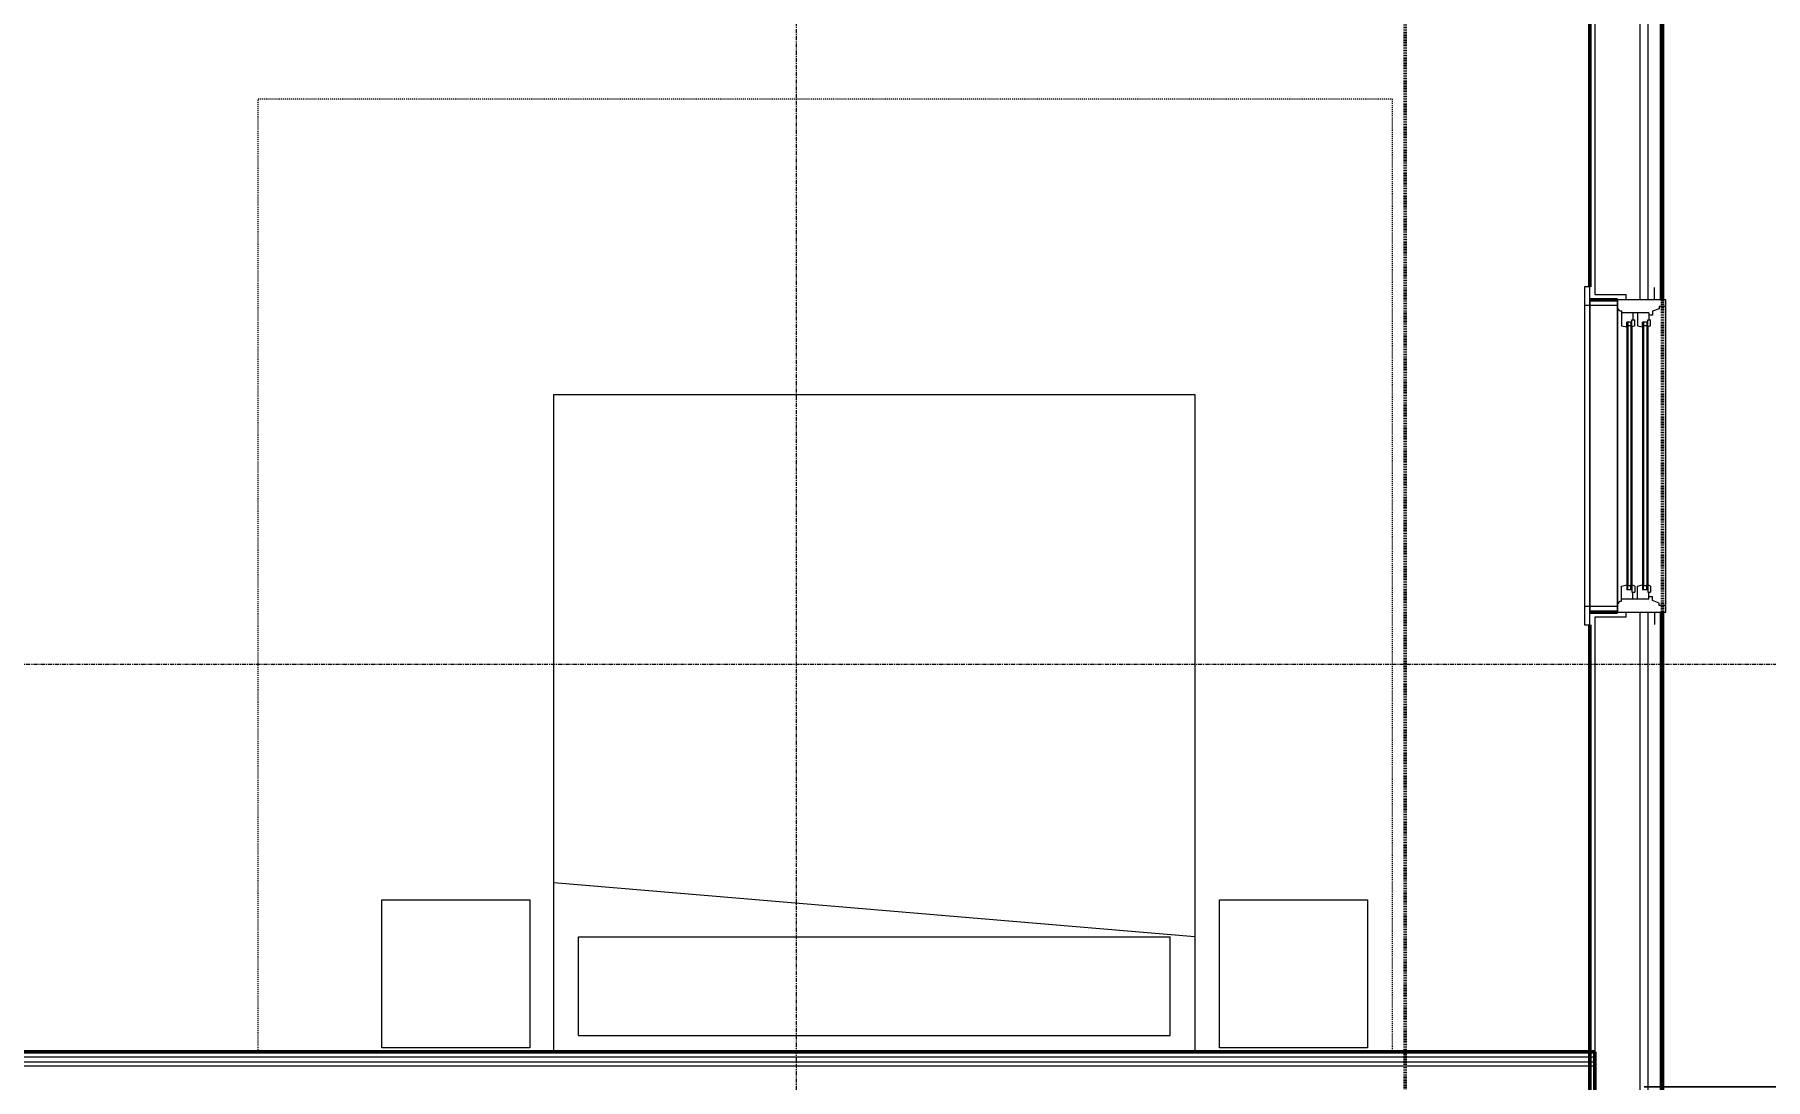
# Model space of a CAD drawing. Header units: inches. Extents: x -4217 to -1814, y 9706 to 12425.
# Drawn here: x -2266.1 to -2055.4, y 10416.7 to 10543.9 of the extents above; entities that cross this region are included whole.
import ezdxf

# ---------------------------------------------------------------- set-up
doc = ezdxf.new("R2010")
doc.units = ezdxf.units.IN
doc.header["$MEASUREMENT"] = 0
for name, pattern in [('Dash', [0.25, 0.125, -0.125]), ('Dash 1_16_', [0.125, 0.0625, -0.0625]), ('Grid Line 1_2_', [0.875, 0.5, -0.125, 0.125, -0.125])]:
    doc.linetypes.add(name, pattern=pattern)
for name, color, linetype, lineweight in [('A-ANNO-DIMS', 211, 'Continuous', 9), ('A-ANNO-DIMS-96', 211, 'Continuous', 9), ('A-GLAZ-3', 7, 'Continuous', 9), ('A-GLAZ-4', 50, 'Continuous', 20), ('A-WALL', 113, 'Continuous', 13), ('A-WALL-3', 250, 'Continuous', 50), ('A-WALL-4', 10, 'Continuous', 13), ('C-PROP-LINE-2', 91, 'Dash 1_16_', 50), ('I-FURN-1', 7, 'Continuous', 9), ('I-FURN-HDLN-1', 7, 'Dash', 9), ('I-WALL-3', 2, 'Continuous', 50), ('S-GRID-1', 1, 'Grid Line 1_2_', 9)]:
    doc.layers.add(name, color=color, linetype=linetype, lineweight=lineweight)
doc.styles.add('Century Gothic', font='ufonts.com_century-gothic.ttf', dxfattribs={"height": 9})
doc.dimstyles.new('OD__1_8__Tol__', dxfattribs={"dimscale": 12, "dimtxt": 9.397514, "dimasz": 1, "dimexe": 0.75, "dimexo": 0.5, "dimgap": 0.125, "dimtad": 1, "dimdec": 3, "dimrnd": 0.125, "dimzin": 3, "dimdsep": 46, "dimlunit": 4, "dimtxsty": 'Century Gothic', "dimblk1": 'OBLIQUE', "dimblk2": 'OBLIQUE', "dimsah": 1, "dimcen": 0.09, "dimdle": 0.75, "dimazin": 0, "dimtfac": 1, "dimtdec": 4, "dimtix": 1, "dimtmove": 0, "dimatfit": 3, "dimfxl": 1, "dimtvp": 1, "dimtfill": 1, "dimfrac": 2, "dimtolj": 1, "dimtzin": 0, "dimarcsym": 2})

# ---------------------------------------------------------------- blocks, each defined once
blk = doc.blocks.new('DIMBLOCK12-FLOOR PLAN - 2ND FLOOR')
at = {"layer": 'A-ANNO-DIMS-96', "lineweight": 50}
for p, q in [((-1999.05, 10415.79), (-2005.05, 10421.79)), ((-1999.05, 10415.79), (-1993.05, 10409.79)), ((-1999.05, 9982.94), (-2005.05, 9988.94)), ((-1999.05, 9982.94), (-1993.05, 9976.94))]:
    blk.add_line(p, q, dxfattribs=at)
at = {"layer": 'A-ANNO-DIMS-96'}
for p, q in [((-2070.17, 10415.79), (-1990.05, 10415.79)), ((-1999.05, 10415.79), (-2070.17, 10415.79)), ((-1999.05, 9973.94), (-1999.05, 10415.79)), ((-2066.36, 9982.94), (-1990.05, 9982.94)), ((-1999.05, 9982.94), (-2066.36, 9982.94))]:
    blk.add_line(p, q, dxfattribs=at)
at = {"layer": 'A-ANNO-DIMS-96', "color": 0, "insert": (-2012.09, 10168.64), "char_height": 9, "width": 73.7481, "attachment_point": 1, "rotation": 90, "line_spacing_factor": 0.984502, "style": 'Century Gothic', "bg_fill": 3, "box_fill_scale": 1.25, "bg_fill_color": 256, "bg_fill_true_color": 13158600, "bg_fill_transparency": 0}
blk.add_mtext('36\' - 0 7/8"', dxfattribs=at)
blk = doc.blocks.new('_Oblique')
at = {"color": 0, "linetype": 'ByBlock', "lineweight": -2}
blk.add_line((-0.5, -0.5), (0.5, 0.5), dxfattribs=at)
blk = doc.blocks.new('DIMBLOCK13-FLOOR PLAN - 2ND FLOOR')
at = {"layer": 'A-ANNO-DIMS-96'}
for p, q in [((-1999.05, 10415.79), (-1999.05, 10857.64)), ((-2066.36, 10848.64), (-1990.05, 10848.64)), ((-1999.05, 10848.64), (-2066.36, 10848.64)), ((-2070.17, 10415.79), (-1990.05, 10415.79)), ((-1999.05, 10415.79), (-2070.17, 10415.79))]:
    blk.add_line(p, q, dxfattribs=at)
at = {"layer": 'A-ANNO-DIMS-96', "lineweight": 50}
for p, q in [((-1999.05, 10848.64), (-2005.05, 10854.64)), ((-1999.05, 10848.64), (-1993.05, 10842.64)), ((-1999.05, 10415.79), (-2005.05, 10421.79)), ((-1999.05, 10415.79), (-1993.05, 10409.79))]:
    blk.add_line(p, q, dxfattribs=at)
at = {"layer": 'A-ANNO-DIMS-96', "color": 0, "insert": (-2012.09, 10601.49), "char_height": 9, "width": 73.7481, "attachment_point": 1, "rotation": 90, "line_spacing_factor": 0.984502, "style": 'Century Gothic', "bg_fill": 3, "box_fill_scale": 1.25, "bg_fill_color": 256, "bg_fill_true_color": 13158600, "bg_fill_transparency": 0}
blk.add_mtext('36\' - 0 7/8"', dxfattribs=at)

msp = doc.modelspace()

# ---------------------------------------------------------------- linework, layer by layer
at = {"layer": 'A-GLAZ-3'}
msp.add_line((-2077.42374, 10513.16361), (-2077.42374, 10472.01518), dxfattribs=at)
at = {"layer": 'A-WALL'}
for p, q in [((-2076.17374, 10418.2894), (-2437.56246, 10418.2894)), ((-2076.17374, 10418.7894), (-2437.35535, 10418.7894)), ((-2076.17374, 10419.4144), (-2436.38936, 10419.4144))]:
    msp.add_line(p, q, dxfattribs=at)
at = {"layer": 'C-PROP-LINE-2'}
msp.add_line((-2099.26202, 10010.0894), (-2099.26202, 10821.4894), dxfattribs=at)
at = {"layer": 'I-FURN-1'}
for p, q in [((-2202.86006, 10500.05433), (-2124.86006, 10500.05433)), ((-2202.86006, 10420.05433), (-2202.86006, 10500.05433)), ((-2124.86006, 10500.05433), (-2124.86006, 10420.05433)), ((-2124.86006, 10434.05433), (-2202.86006, 10440.63395)), ((-2223.7919, 10438.55433), (-2205.7919, 10438.55433)), ((-2223.7919, 10420.55433), (-2223.7919, 10438.55433)), ((-2205.7919, 10438.55433), (-2205.7919, 10420.55433)), ((-2121.86006, 10438.55433), (-2103.86006, 10438.55433)), ((-2121.86006, 10420.55433), (-2121.86006, 10438.55433)), ((-2103.86006, 10438.55433), (-2103.86006, 10420.55433)), ((-2199.86006, 10434.05433), (-2127.86006, 10434.05433)), ((-2199.86006, 10422.05433), (-2199.86006, 10434.05433)), ((-2127.86006, 10422.05433), (-2127.86006, 10434.05433)), ((-2205.7919, 10420.55433), (-2223.7919, 10420.55433)), ((-2199.86006, 10422.05433), (-2127.86006, 10422.05433)), ((-2103.86006, 10420.55433), (-2121.86006, 10420.55433)), ((-2124.86006, 10420.05433), (-2202.86006, 10420.05433))]:
    msp.add_line(p, q, dxfattribs=at)
at = {"layer": 'I-FURN-HDLN-1'}
for p, q in [((-2238.86006, 10536.05433), (-2100.86006, 10536.05433)), ((-2238.86006, 10420.05433), (-2238.86006, 10536.05433)), ((-2100.86006, 10536.05433), (-2100.86006, 10420.05433))]:
    msp.add_line(p, q, dxfattribs=at)
at = {"layer": 'I-WALL-3'}
for p, q in [((-2076.17374, 10420.0394), (-2437.01436, 10420.0394)), ((-2076.17374, 10411.5394), (-2076.17374, 10420.0394))]:
    msp.add_line(p, q, dxfattribs=at)
at = {"layer": 'S-GRID-1'}
msp.add_line((-2173.32374, 9836.17969), (-2173.32374, 12376.79045), dxfattribs=at)

# ---------------------------------------------------------------- next in the draw order: dimensions: what is measured, and where the dimension line sits
at = {"layer": 'A-ANNO-DIMS'}
dim = msp.add_linear_dim(base=(-1999.05363, 10415.7894), p1=(-2072.36124, 9982.9394), p2=(-2076.17374, 10415.7894), angle=90, dimstyle='OD__1_8__Tol__', override={"dimpost": '<>', "dimfxl": 432.86679}, dxfattribs=at)
dim.commit()
dim.dimension.update_dxf_attribs({"geometry": 'DIMBLOCK12-FLOOR PLAN - 2ND FLOOR', "text_midpoint": (-2005.77864, 10199.3644)})

# ---------------------------------------------------------------- next in the draw order: dimensions: what is measured, and where the dimension line sits
dim = msp.add_linear_dim(base=(-1999.05363, 10848.6394), p1=(-2076.17374, 10415.7894), p2=(-2072.36124, 10848.6394), angle=90, dimstyle='OD__1_8__Tol__', override={"dimpost": '<>', "dimfxl": 432.86679}, dxfattribs=at)
dim.commit()
dim.dimension.update_dxf_attribs({"geometry": 'DIMBLOCK13-FLOOR PLAN - 2ND FLOOR', "text_midpoint": (-2005.77864, 10632.2144)})

# ---------------------------------------------------------------- next in the draw order: linework, layer by layer
at = {"layer": 'A-GLAZ-3'}
for p, q in [((-2076.79874, 10513.16361), (-2077.42374, 10513.16361)), ((-2076.79874, 10472.01518), (-2076.79874, 10513.16361)), ((-2076.79874, 10510.91361), (-2077.42374, 10510.91361)), ((-2073.42374, 10511.53861), (-2076.79874, 10511.53861)), ((-2076.79874, 10511.53861), (-2076.79874, 10473.64018)), ((-2073.42374, 10510.91361), (-2076.79874, 10510.91361)), ((-2073.42374, 10473.64018), (-2073.42374, 10511.53861)), ((-2072.17374, 10508.88236), (-2072.17374, 10508.28861)), ((-2071.79874, 10508.88236), (-2071.79874, 10508.28861)), ((-2070.23624, 10508.88236), (-2070.23624, 10508.28861)), ((-2069.86124, 10508.88236), (-2069.86124, 10508.28861)), ((-2072.29874, 10508.28861), (-2072.29874, 10476.89018)), ((-2071.79874, 10508.41361), (-2072.17374, 10508.41361)), ((-2072.17374, 10508.28861), (-2072.17374, 10476.89018)), ((-2071.79874, 10508.28861), (-2071.79874, 10476.89018)), ((-2071.67374, 10508.28861), (-2071.67374, 10476.89018)), ((-2070.36124, 10508.28861), (-2070.36124, 10476.89018)), ((-2069.86124, 10508.41361), (-2070.23624, 10508.41361)), ((-2070.23624, 10508.28861), (-2070.23624, 10476.89018)), ((-2069.86124, 10508.28861), (-2069.86124, 10476.89018)), ((-2069.73624, 10508.28861), (-2069.73624, 10476.89018)), ((-2072.17374, 10476.29643), (-2072.17374, 10476.89018)), ((-2071.79874, 10476.76518), (-2072.17374, 10476.76518)), ((-2071.79874, 10476.29643), (-2071.79874, 10476.89018)), ((-2070.23624, 10476.29643), (-2070.23624, 10476.89018)), ((-2069.86124, 10476.76518), (-2070.23624, 10476.76518)), ((-2069.86124, 10476.29643), (-2069.86124, 10476.89018)), ((-2076.79874, 10474.26518), (-2077.42374, 10474.26518)), ((-2073.42374, 10474.26518), (-2076.79874, 10474.26518)), ((-2076.79874, 10473.64018), (-2073.42374, 10473.64018)), ((-2077.42374, 10472.01518), (-2076.79874, 10472.01518))]:
    msp.add_line(p, q, dxfattribs=at)
at = {"layer": 'A-GLAZ-4'}
for p, q in [((-2068.92374, 10511.60111), (-2068.92374, 10513.10111)), ((-2067.54874, 10511.60111), (-2073.42374, 10511.60111)), ((-2073.42374, 10511.60111), (-2073.42374, 10473.57768)), ((-2068.36124, 10510.78861), (-2068.36124, 10510.51393)), ((-2067.54874, 10510.78861), (-2068.36124, 10510.78861)), ((-2067.54874, 10473.57768), (-2067.54874, 10511.60111)), ((-2073.14358, 10510.25736), (-2073.42374, 10510.59125)), ((-2073.14358, 10510.25736), (-2072.92374, 10510.25736)), ((-2072.92374, 10510.25736), (-2072.92374, 10508.44486)), ((-2069.61124, 10510.00736), (-2072.92374, 10510.00736)), ((-2071.67374, 10508.88236), (-2072.29874, 10508.88236)), ((-2072.29874, 10508.28861), (-2072.29874, 10508.88236)), ((-2071.67374, 10509.16361), (-2071.32999, 10509.16361)), ((-2071.67374, 10508.29174), (-2071.67374, 10509.16361)), ((-2071.54874, 10510.00736), (-2071.54874, 10509.16361)), ((-2071.32999, 10508.44486), (-2071.32999, 10509.16361)), ((-2070.98624, 10510.00736), (-2070.98624, 10508.44486)), ((-2069.73624, 10508.88236), (-2070.36124, 10508.88236)), ((-2070.36124, 10508.28861), (-2070.36124, 10508.88236)), ((-2069.73624, 10509.16361), (-2069.39249, 10509.16361)), ((-2069.73624, 10508.29174), (-2069.73624, 10509.16361)), ((-2069.61124, 10510.00736), (-2069.61124, 10509.16361)), ((-2069.17374, 10509.72611), (-2069.61124, 10509.72611)), ((-2069.39249, 10508.44486), (-2069.39249, 10509.16361)), ((-2068.36124, 10510.51393), (-2069.17374, 10510.19486)), ((-2069.17374, 10510.19486), (-2069.17374, 10509.72611)), ((-2072.92374, 10508.44486), (-2072.29874, 10508.28861)), ((-2071.32999, 10508.44486), (-2071.67374, 10508.29174)), ((-2070.98624, 10508.44486), (-2070.36124, 10508.28861)), ((-2069.39249, 10508.44486), (-2069.73624, 10508.29174)), ((-2072.92374, 10476.73393), (-2072.29874, 10476.89018)), ((-2072.92374, 10474.92143), (-2072.92374, 10476.73393)), ((-2069.61124, 10475.17143), (-2072.92374, 10475.17143)), ((-2072.29874, 10476.89018), (-2072.29874, 10476.29643)), ((-2071.67374, 10476.29643), (-2072.29874, 10476.29643)), ((-2071.32999, 10476.73393), (-2071.67374, 10476.88705)), ((-2071.67374, 10476.88705), (-2071.67374, 10476.01518)), ((-2071.67374, 10476.01518), (-2071.32999, 10476.01518)), ((-2071.54874, 10475.17143), (-2071.54874, 10476.01518)), ((-2071.32999, 10476.73393), (-2071.32999, 10476.01518)), ((-2070.98624, 10476.73393), (-2070.36124, 10476.89018)), ((-2070.98624, 10475.17143), (-2070.98624, 10476.73393)), ((-2070.36124, 10476.89018), (-2070.36124, 10476.29643)), ((-2069.73624, 10476.29643), (-2070.36124, 10476.29643)), ((-2069.39249, 10476.73393), (-2069.73624, 10476.88705)), ((-2069.73624, 10476.88705), (-2069.73624, 10476.01518)), ((-2069.73624, 10476.01518), (-2069.39249, 10476.01518)), ((-2069.61124, 10475.17143), (-2069.61124, 10476.01518)), ((-2069.17374, 10475.45268), (-2069.61124, 10475.45268)), ((-2069.39249, 10476.73393), (-2069.39249, 10476.01518)), ((-2069.17374, 10474.98393), (-2069.17374, 10475.45268)), ((-2068.36124, 10474.66486), (-2069.17374, 10474.98393)), ((-2073.14358, 10474.92143), (-2073.42374, 10474.58755)), ((-2073.42374, 10473.57768), (-2067.54874, 10473.57768)), ((-2073.14358, 10474.92143), (-2072.92374, 10474.92143)), ((-2068.92374, 10473.57768), (-2068.92374, 10472.07768)), ((-2068.36124, 10474.39018), (-2068.36124, 10474.66486)), ((-2067.54874, 10474.39018), (-2068.36124, 10474.39018))]:
    msp.add_line(p, q, dxfattribs=at)
at = {"layer": 'A-WALL-3'}
for p, q in [((-2076.79874, 10555.4519), (-2076.79874, 10513.16361)), ((-2067.92374, 10511.60111), (-2067.92374, 10550.37768)), ((-2076.79874, 10511.60111), (-2073.42374, 10511.60111)), ((-2073.42374, 10473.57768), (-2076.79874, 10473.57768)), ((-2067.92374, 10396.40111), (-2067.92374, 10473.57768)), ((-2076.79874, 10472.01518), (-2076.79874, 10397.96361))]:
    msp.add_line(p, q, dxfattribs=at)
at = {"layer": 'A-WALL-4'}
for p, q in [((-2070.67374, 10511.60111), (-2070.67374, 10555.4519)), ((-2076.17374, 10554.8269), (-2076.17374, 10512.22611)), ((-2069.67374, 10511.60111), (-2069.67374, 10548.62768)), ((-2068.17374, 10511.60111), (-2068.17374, 10548.62768)), ((-2076.17374, 10512.22611), (-2072.36124, 10512.22611)), ((-2072.36124, 10511.60111), (-2072.36124, 10512.22611)), ((-2076.17374, 10472.95268), (-2076.17374, 10397.02611)), ((-2072.36124, 10472.95268), (-2076.17374, 10472.95268)), ((-2072.36124, 10472.95268), (-2072.36124, 10473.57768)), ((-2070.67374, 10396.40111), (-2070.67374, 10473.57768)), ((-2069.67374, 10396.40111), (-2069.67374, 10473.57768)), ((-2068.17374, 10396.40111), (-2068.17374, 10473.57768))]:
    msp.add_line(p, q, dxfattribs=at)
at = {"layer": 'C-PROP-LINE-2'}
msp.add_line((-2067.92374, 9980.1894), (-2067.92374, 10851.3894), dxfattribs=at)
at = {"layer": 'S-GRID-1'}
msp.add_line((-1814.20638, 10467.1894), (-4168.71446, 10467.1894), dxfattribs=at)

doc.saveas('drawing.dxf')
